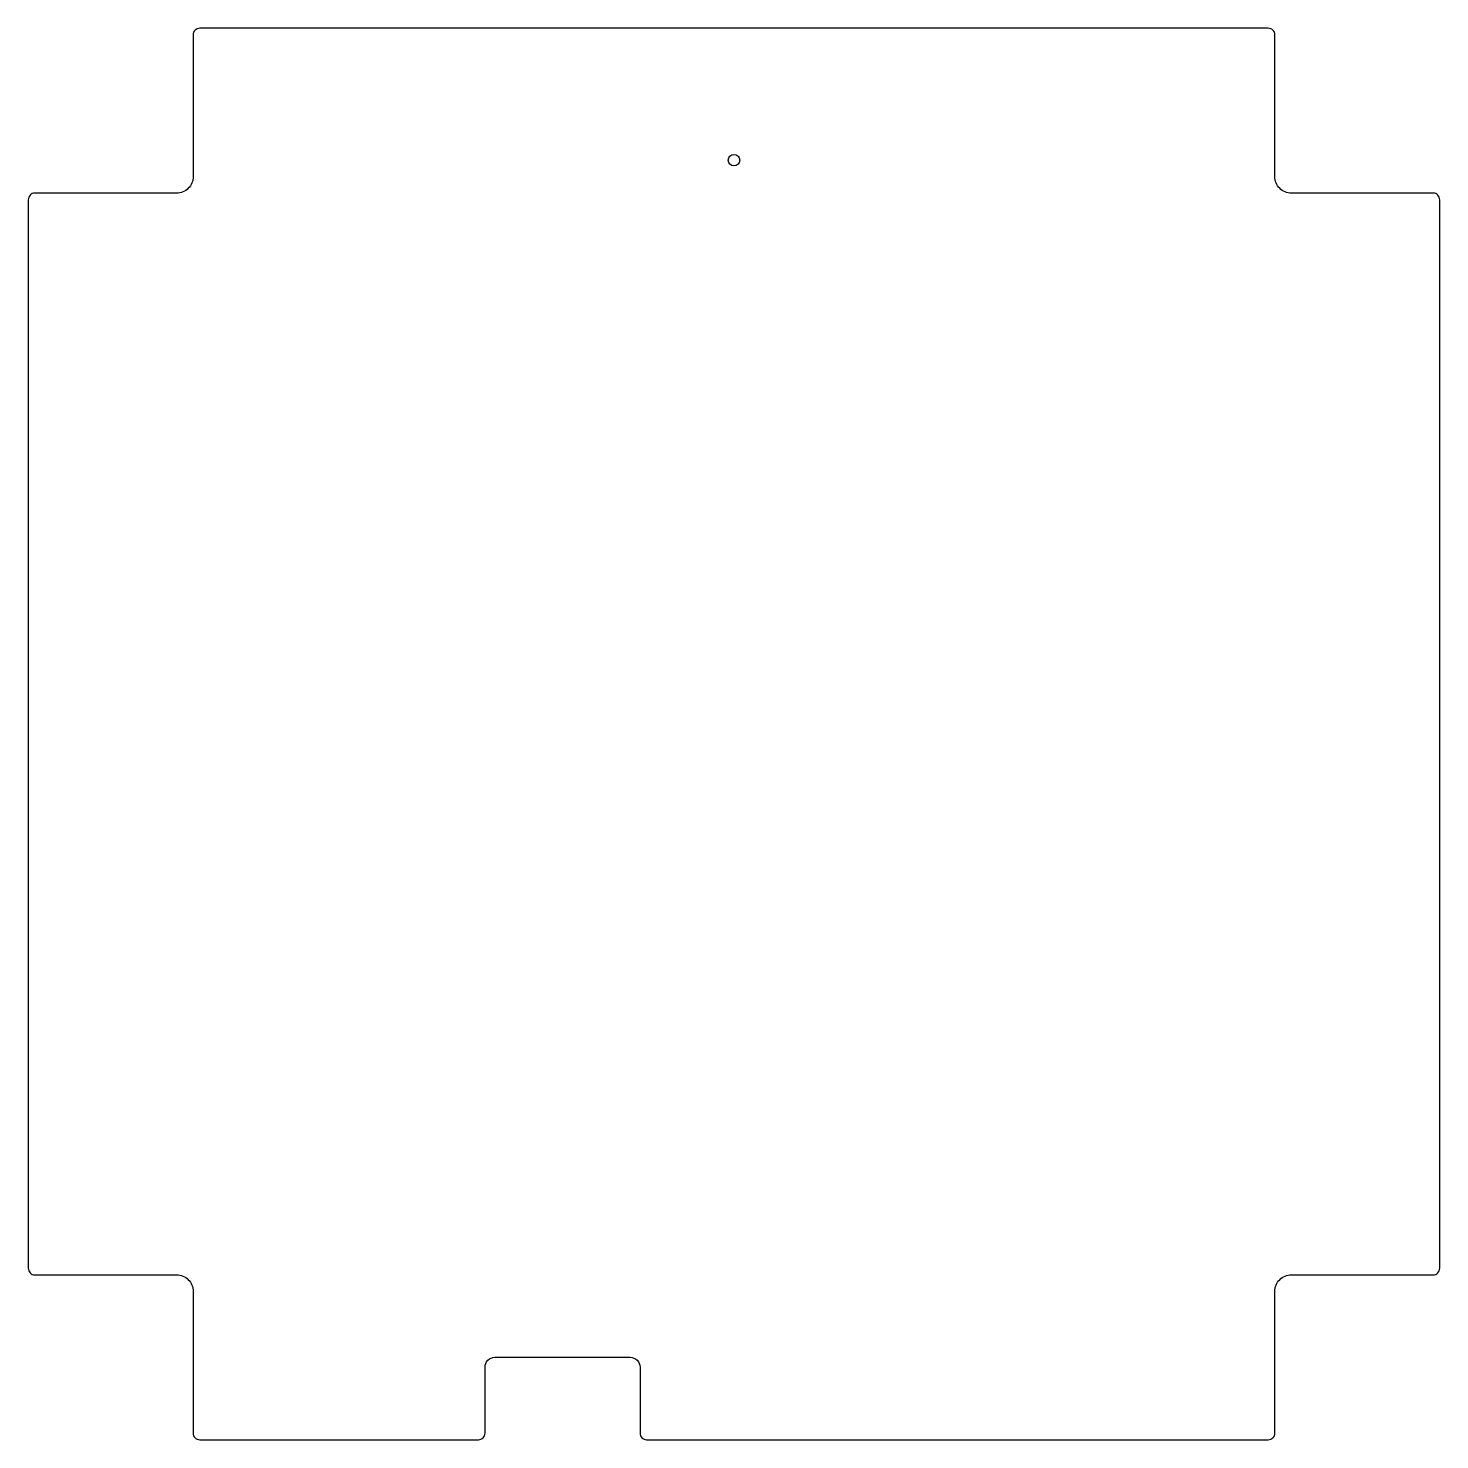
# Model space of a CAD drawing. Header units: millimetres. Extents: x -219 to 209, y -224 to 204.
import ezdxf

# ---------------------------------------------------------------- set-up
doc = ezdxf.new("R2010")
doc.units = ezdxf.units.MM
doc.layers.get('0').update_dxf_attribs({"linetype": 'CONTINUOUS'})

msp = doc.modelspace()

# ---------------------------------------------------------------- linework, layer by layer
msp.add_lwpolyline([(156.99, -223.71, 0.414214), (158.99, -221.71), (158.99, -178.71, -0.414214), (163.99, -173.71), (206.99, -173.71, 0.414214), (208.99, -171.71), (208.99, 152.29, 0.414214), (206.99, 154.29), (163.99, 154.29, -0.414214), (158.99, 159.29), (158.99, 202.29, 0.414214), (156.99, 204.29), (-167.01, 204.28, 0.414214), (-169.01, 202.28), (-169.01, 159.28, -0.414214), (-174.01, 154.28), (-217.01, 154.28, 0.414214), (-219.01, 152.28), (-219.01, -171.72, 0.414214), (-217.01, -173.72), (-174.01, -173.72, -0.414214), (-169.01, -178.72), (-169.01, -221.72, 0.414214), (-167.01, -223.72), (-82.51, -223.71, 0.414214), (-80.51, -221.71), (-80.51, -201.71, -0.414214), (-77.51, -198.71), (-36.51, -198.71, -0.414214), (-33.51, -201.71), (-33.51, -221.71, 0.414214), (-31.51, -223.71)], format="xyb", close=True)
msp.add_circle((-5.01, 164.28, 0), 1.75)

doc.saveas('drawing.dxf')
